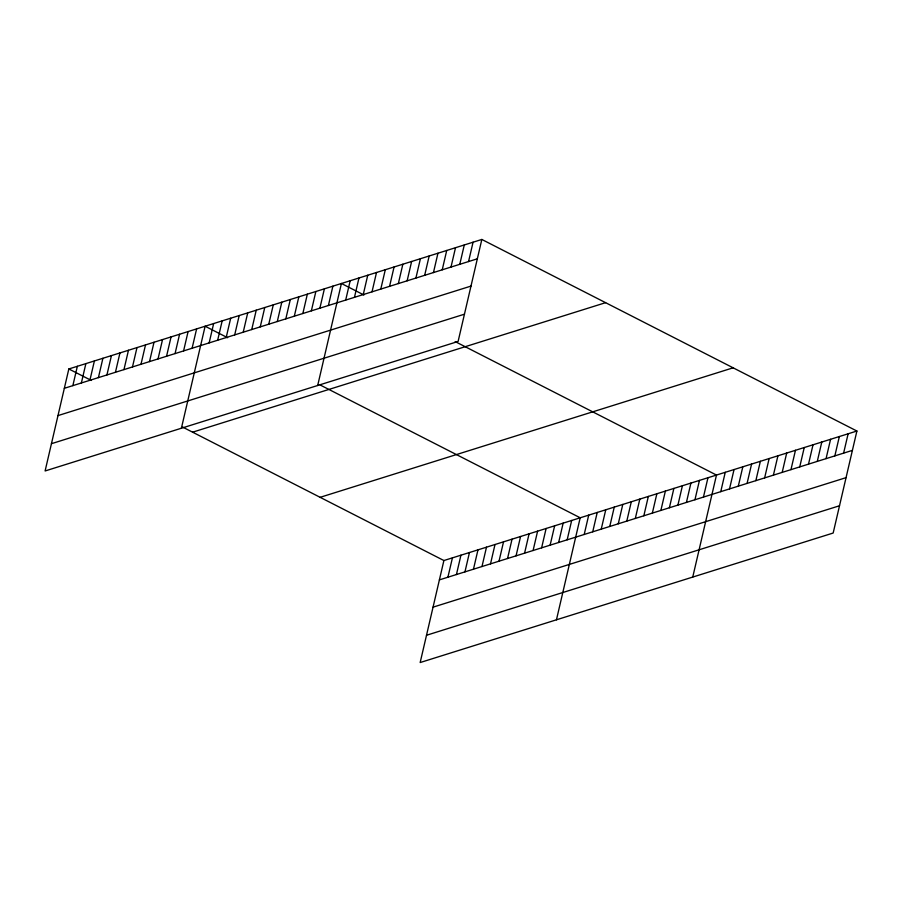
<?xml version="1.0" encoding="UTF-8"?>
<svg xmlns="http://www.w3.org/2000/svg" width="902" height="902" viewBox="0 0 902 902"><rect width="100%" height="100%" fill="white"/><g stroke="black" fill="none" stroke-linecap="round" stroke-linejoin="round"><path stroke-width="1.35" d="M481.837 239.458L68.834 368.963L45.1 470.968L458.103 341.463L481.837 239.458L856.9 431.032L833.166 533.037L420.163 662.542L443.897 560.537L856.9 431.032M72.848 385.65L77.358 366.291M81.372 382.978L85.87 363.619M89.884 380.306L94.394 360.947M98.408 377.634L102.907 358.286M106.921 374.961L111.431 355.613M115.445 372.289L119.943 352.941M123.957 369.617L128.467 350.269M132.481 366.945L136.98 347.597M140.994 364.273L145.504 344.925M149.518 361.601L154.016 342.253M158.03 358.94L162.54 339.58M166.554 356.267L171.053 336.908M175.067 353.595L179.577 334.236M183.591 350.923L188.09 331.575M192.103 348.251L196.613 328.903M181.392 428.236L205.126 326.231L227.631 337.72M209.14 342.907L213.65 323.559M217.664 340.234L222.163 320.887M226.176 337.562L230.686 318.214M234.7 334.89L239.199 315.542M243.213 332.229L247.723 312.87M251.737 329.557L256.236 310.198M260.25 326.885L264.76 307.526M268.773 324.213L273.272 304.865M277.286 321.54L281.796 302.193M285.81 318.868L290.309 299.52M294.323 316.196L298.821 296.848M302.846 313.524L307.345 294.176M311.359 310.852L315.858 291.504M319.883 308.18L324.382 288.832M328.396 305.519L332.894 286.159M317.684 385.504L341.418 283.487L363.923 294.988M345.692 300.095L350.19 280.736M354.463 297.333L358.973 277.985M363.247 294.582L367.745 275.234M372.019 291.831L376.517 272.483M380.791 289.08L385.301 269.732M389.574 286.329L394.073 266.981M398.346 283.578L402.856 264.23M407.129 280.826L411.628 261.479M415.901 278.075L420.4 258.727M424.673 275.324L429.183 255.976M433.456 272.573L437.955 253.214M442.228 269.822L446.727 250.463M451 267.071L455.51 247.712M459.783 264.32L464.282 244.961M468.555 261.557L473.065 242.21M447.911 577.212L452.421 557.864M456.435 574.54L460.933 555.192M464.947 571.868L469.457 552.52M473.471 569.196L477.97 549.848M481.984 566.524L486.494 547.176M490.508 563.863L495.006 544.504M499.02 561.191L503.53 541.831M507.544 558.518L512.043 539.159M516.057 555.846L520.567 536.498M524.581 553.174L529.079 533.826M533.093 550.502L537.603 531.154M541.617 547.83L546.116 528.482M550.13 545.158L554.64 525.81M558.654 542.485L563.152 523.137M567.166 539.813L571.676 520.465M556.455 619.809L580.189 517.793L320.142 384.974M584.203 534.48L588.713 515.121M592.727 531.808L597.225 512.449M601.239 529.136L605.749 509.788M609.763 526.464L614.262 507.116M618.276 523.791L622.786 504.443M626.8 521.119L631.299 501.771M635.312 518.447L639.822 499.099M643.836 515.775L648.335 496.427M652.349 513.103L656.859 493.755M660.873 510.442L665.372 491.083M669.385 507.77L673.884 488.41M677.909 505.097L682.408 485.738M686.422 502.425L690.921 483.077M694.946 499.753L699.445 480.405M703.459 497.081L707.957 477.733M692.747 577.066L716.481 475.061L455.183 341.599M720.754 491.658L725.253 472.31M729.526 488.907L734.036 469.559M738.31 486.155L742.808 466.808M747.082 483.404L751.58 464.056M755.853 480.653L760.363 461.294M764.637 477.902L769.135 458.543M773.409 475.151L777.919 455.792M782.192 472.4L786.691 453.041M790.964 469.638L795.463 450.29M799.736 466.886L804.246 447.539M808.519 464.135L813.018 444.787M817.291 461.384L821.79 442.036M826.063 458.633L830.573 439.285M834.846 455.882L839.345 436.534M843.618 453.131L848.128 433.783M64.335 388.311L477.338 258.806M57.987 415.596L470.991 286.092M51.448 443.694L464.451 314.189M192.611 432.182L605.603 302.677M320.131 497.318L733.134 367.813M439.398 579.885L852.401 450.38M433.05 607.159L846.053 477.654M426.511 635.267L839.514 505.763M68.834 368.963L91.339 380.464M182.61 427.074L443.897 560.537"/></g></svg>
